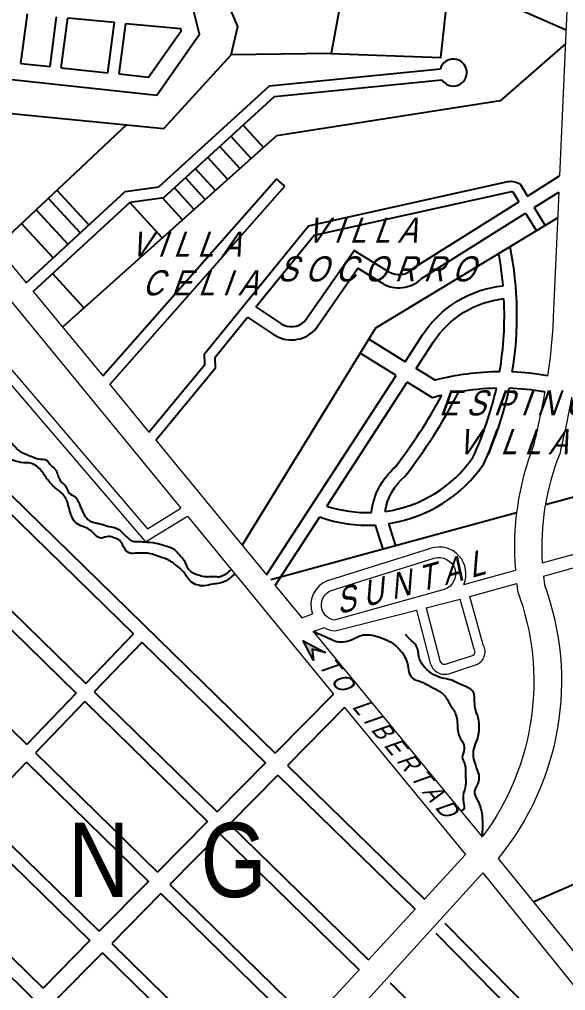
# Model space of a CAD drawing. Header units: inches. Extents: x -1369 to 1198, y -366 to 1398.
# Drawn here: x -548.15 to -530.52, y 956.78 to 988.1 of the extents above; entities that cross this region are included whole.
import ezdxf
from ezdxf.enums import TextEntityAlignment as Align

# ---------------------------------------------------------------- set-up
doc = ezdxf.new("R2010")
doc.units = ezdxf.units.IN
doc.header["$MEASUREMENT"] = 0
for name, color, linetype in [('CREEK_RIVER', 7, 'Continuous'), ('LOT_NO', 8, 'Continuous'), ('SUBLOTS', 1, 'Continuous')]:
    doc.layers.add(name, color=color, linetype=linetype)
for name, color, linetype, lineweight in [('ROAD', 8, 'Continuous', 20), ('SUBDIVIDION', 8, 'Continuous', 25), ('VICINITY', 8, 'Continuous', 20)]:
    doc.layers.add(name, color=color, linetype=linetype, lineweight=lineweight)
doc.styles.add('LOT_NO', font='ARIALN.TTF', dxfattribs={"width": 1.5, "height": 1})

msp = doc.modelspace()

# ---------------------------------------------------------------- hatches: boundary and pattern name
msp.add_hatch(color=8).paths.add_polyline_path([(-538.9925, 968.0623), (-538.6592, 967.4277), (-538.703, 967.7926), (-538.2782, 967.6815)])

# ---------------------------------------------------------------- linework, layer by layer
at = {"color": 8}
msp.add_lwpolyline([(-538.6592, 967.4277), (-538.9925, 968.0623), (-538.2782, 967.6815), (-538.703, 967.7926)], close=True, dxfattribs=at)
at = {"layer": 'CREEK_RIVER', "color": 8}
for points, knots in [([(-552.2868, 978.3015), (-552.2651, 978.248), (-552.1499, 978.0214), (-551.9825, 977.757), (-551.8195, 977.4106), (-551.5499, 977.3985), (-551.2655, 977.3189), (-551.1196, 977.0468), (-550.9557, 976.8454), (-550.7883, 976.802), (-550.6795, 976.7201), (-550.5395, 976.4713), (-550.2884, 976.2337), (-550.0464, 975.9633), (-549.9884, 975.7352), (-549.7711, 975.6237), (-549.59, 975.4632), (-549.3072, 975.442), (-549.0871, 975.3877), (-548.8884, 975.3509), (-548.6501, 975.2708), (-548.7574, 974.9711), (-548.6351, 974.7717), (-548.5918, 974.5562), (-548.3607, 974.429), (-548.2194, 974.2083), (-547.9751, 974.085), (-547.7596, 974.0172), (-547.5312, 973.9001), (-547.2722, 973.9363), (-547.1549, 973.7241), (-546.9245, 973.5788), (-546.9009, 973.292), (-546.7644, 973.1402), (-546.6725, 973.078), (-546.6152, 972.9627), (-546.5558, 972.7838), (-546.373, 972.742), (-546.2741, 972.6144), (-546.2073, 972.4644), (-546.1312, 972.2577), (-546.0298, 972.067), (-545.8895, 971.9132), (-545.7198, 971.868), (-545.5178, 971.8322), (-545.316, 971.7543), (-545.0838, 971.7275), (-544.8981, 971.6275), (-544.7615, 971.4912), (-544.643, 971.3616), (-544.5, 971.2562), (-544.3194, 971.2684), (-544.072, 971.2483), (-543.7756, 971.2291), (-543.4964, 971.1514), (-543.2874, 971.0799), (-543.1294, 971.0075), (-543.0035, 970.8358), (-542.8219, 970.6959), (-542.7701, 970.4753), (-542.6292, 970.2723), (-542.3934, 970.1882), (-542.1579, 970.1235), (-541.9849, 970.1326), (-541.8336, 970.1354), (-541.6978, 970.1201), (-541.5877, 970.1642), (-541.4543, 970.2266), (-541.3705, 970.3059), (-541.3151, 970.3582)], [0.037092402, 0.037092402, 0.037092402, 0.037092402, 0.037669036, 0.039611294, 0.040378932, 0.041157156, 0.042092428, 0.04321215, 0.044101621, 0.044580739, 0.044895251, 0.045436232, 0.047392985, 0.048336313, 0.049039347, 0.049580458, 0.050680862, 0.051384299, 0.052346741, 0.052926804, 0.053489476, 0.054497392, 0.055292726, 0.05582995, 0.056587345, 0.057743659, 0.058391333, 0.059267602, 0.060003978, 0.060966421, 0.061457617, 0.06225814, 0.063582881, 0.063999999, 0.064270571, 0.064674482, 0.065263259, 0.066041842, 0.066312381, 0.066854482, 0.067677672, 0.06851537, 0.06900527, 0.069706894, 0.070203049, 0.071069345, 0.071851145, 0.072517623, 0.073130504, 0.073767372, 0.074296232, 0.074817192, 0.075511135, 0.076800795, 0.077767341, 0.07839202, 0.079028071, 0.079445184, 0.080500973, 0.081214934, 0.08163773, 0.082923933, 0.083562898, 0.084082705, 0.08463717, 0.08508767, 0.085416401, 0.085803784, 0.086557588, 0.086557588, 0.086557588, 0.086557588]), ([(-541.2014, 970.2198), (-541.2891, 970.1377), (-541.4334, 970.0024), (-541.6902, 969.9034), (-541.9338, 969.8986), (-542.2449, 969.7864), (-542.6726, 969.9345), (-542.8299, 970.3011), (-543.1133, 970.5084), (-543.3239, 970.6855), (-543.5888, 970.7586), (-543.7916, 970.83), (-543.9893, 970.8959), (-544.1732, 970.8834), (-544.3592, 970.8969), (-544.5865, 970.8473), (-544.7923, 971.0388), (-544.8502, 971.293), (-545.0877, 971.3756), (-545.2865, 971.4656), (-545.5958, 971.2822), (-545.8562, 971.7311), (-546.2803, 971.7643), (-546.5194, 972.1362), (-546.5572, 972.4515), (-546.7164, 972.7979), (-547.0052, 972.979), (-547.2726, 973.2835), (-547.4735, 973.6292), (-547.7738, 973.8231), (-548.0853, 973.7864), (-548.305, 973.8706), (-548.5626, 973.9326), (-548.7343, 974.1034), (-548.9158, 974.3626), (-548.7374, 974.6392), (-548.7681, 974.9296), (-548.9533, 975.163), (-549.2253, 975.1826), (-549.4476, 975.1792), (-549.6122, 975.1773), (-549.7602, 975.1838), (-549.9941, 975.1182), (-549.9909, 975.5211), (-550.2884, 975.7721), (-550.4144, 976.2684), (-550.8117, 976.4036), (-551.0245, 976.6883), (-551.341, 976.7373), (-551.6477, 976.8827), (-551.8037, 977.1384), (-551.9379, 977.3263), (-552.119, 977.5055), (-552.3621, 977.6848), (-552.4073, 977.9338), (-552.4286, 978.0623), (-552.4293, 978.0667)], [0, 0, 0, 0, 0.001191149, 0.00196037, 0.002686278, 0.003604468, 0.00522753, 0.006577467, 0.007407323, 0.008705579, 0.009274995, 0.010129113, 0.010871552, 0.011321751, 0.011952018, 0.012762365, 0.01346538, 0.014514826, 0.015118732, 0.015861179, 0.016603625, 0.01815232, 0.019762743, 0.020536904, 0.022329698, 0.022933338, 0.024271412, 0.025609389, 0.026959326, 0.028288509, 0.028828738, 0.030029959, 0.030599369, 0.031429225, 0.032435287, 0.033374679, 0.034368458, 0.035198216, 0.036116406, 0.036926753, 0.037466989, 0.0377371, 0.038457411, 0.03931102, 0.040735027, 0.042386986, 0.043935686, 0.044572117, 0.045826092, 0.046954077, 0.047854035, 0.048753996, 0.049263142, 0.050408722, 0.051632549, 0.051676255, 0.051676255, 0.051676255, 0.051676255])]:
    msp.add_open_spline(points, degree=3, knots=knots, dxfattribs=at)
for points in [[(-538.6699, 968.3629), (-538.1782, 968.1512), (-537.9081, 968.0433), (-537.3679, 968.1242), (-537.1248, 968.2322), (-536.5305, 968.1782), (-536.2064, 968.0433), (-535.8282, 967.7194), (-535.6121, 967.2605), (-535.5581, 966.9906), (-535.423, 966.8286), (-535.2069, 966.7477), (-534.8828, 966.5857), (-534.5857, 966.4238), (-534.4506, 966.3158), (-534.2615, 966.0189), (-534.0724, 965.695), (-534.0184, 965.4251), (-533.9374, 964.9392), (-533.8023, 964.6963), (-533.8293, 964.4264), (-533.8564, 964.3184), (-533.7753, 964.0755), (-533.7483, 963.8596), (-533.7483, 963.6436), (-533.7483, 963.4007), (-533.8293, 963.0768), (-533.8023, 962.7799), (-533.8023, 962.645), (-533.8954, 962.5683)], [(-533.2112, 961.7379), (-533.2081, 962.429), (-533.3431, 962.8879), (-533.4512, 963.2118), (-533.3431, 963.4547), (-533.3161, 963.7246), (-533.4242, 964.0485), (-533.4782, 964.5884), (-533.3701, 964.8853), (-533.3701, 965.668), (-533.4512, 965.9649), (-533.5052, 966.4238), (-533.8834, 966.6397), (-534.2345, 966.8017), (-534.5046, 966.8556), (-535.0449, 967.1795), (-535.261, 967.5574), (-535.288, 967.7734), (-535.369, 967.9353), (-535.5041, 968.0703), (-535.6931, 968.2592)]]:
    msp.add_spline(points, degree=3, dxfattribs=at)
at = {"layer": 'ROAD', "color": 8}
for p, q in [((-538.1977, 970.0042), (-534.8668, 971.0459)), ((-539.0321, 968.8026), (-538.6894, 968.9294)), ((-538.6699, 968.3629), (-538.3191, 968.4927))]:
    msp.add_line(p, q, dxfattribs=at)
for points in [[(-553.8351, 986.7683), (-547.9341, 979.6065)], [(-550.9129, 982.0325), (-542.9386, 972.3329)], [(-551.3921, 979.7756), (-544.0789, 971.2496), (-542.7275, 972.0761)], [(-547.7048, 979.3283), (-545.4623, 976.6066)], [(-545.233, 976.3283), (-543.9674, 974.7923)], [(-543.7522, 974.5312), (-540.1702, 970.1838)], [(-542.7275, 972.0761), (-538.0151, 966.3442)], [(-531.2746, 970.5753), (-529.8197, 970.9771)], [(-531.2365, 970.1473), (-529.65, 970.5855)], [(-533.8096, 969.8753), (-532.1429, 970.3355)], [(-539.8928, 969.8471), (-539.0321, 968.8026)], [(-533.6132, 969.491), (-532.1012, 969.9086)], [(-535.0201, 969.1264), (-534.0164, 969.3797), (-533.9245, 969.405)], [(-537.9601, 968.3845), (-535.3333, 969.0474)], [(-538.6699, 968.3629), (-533.2112, 961.7379)], [(-537.655, 965.9061), (-533.7585, 961.1667)], [(-532.7035, 961.0373), (-528.7474, 956.1766)], [(-533.1991, 960.579), (-529.8719, 956.4638)]]:
    msp.add_lwpolyline(points, dxfattribs=at)
for points in [[(-550.9129, 982.0325), (-551.8229, 981.2068, 0.3664849), (-551.8713, 980.8399), (-544.0115, 971.6767), (-542.9386, 972.3329)], [(-538.0867, 969.6847), (-534.7659, 970.7232, -0.9970188), (-534.4463, 969.7122), (-537.9876, 968.7278, -0.7597343), (-538.0867, 969.6847, -0.3000109)], [(-535.3333, 969.0474), (-534.8917, 967.3448, 0.4408677), (-534.2596, 967.0104), (-533.4292, 967.2828, 0.4746509), (-533.1813, 967.9269), (-533.6132, 969.491)], [(-535.0201, 969.1264), (-534.5791, 967.4258, 0.446737), (-534.3655, 967.3155), (-533.5299, 967.5897, 0.547095), (-533.4784, 967.7893), (-533.9245, 969.405)]]:
    msp.add_lwpolyline(points, format="xyb", dxfattribs=at)
for centre, radius, start, end in [((-534.6077, 970.2172), 0.8682, 336.80403, 107.36351), ((-537.904, 969.22), 0.8374, 110.52803, 200.30588), ((-537.904, 969.22), 0.8374, 240.28732, 266.16064)]:
    msp.add_arc(centre, radius, start, end, dxfattribs=at)
at = {"layer": 'SUBDIVIDION', "color": 8}
for p, q in [((-548.1024, 986.6792), (-547.8904, 988.2793)), ((-547.1605, 986.5787), (-546.9472, 988.1885)), ((-546.8024, 986.5405), (-546.5886, 988.154)), ((-546.5886, 988.154), (-545.0851, 988.0094)), ((-545.3009, 986.3804), (-545.0851, 988.0094)), ((-544.9297, 986.3408), (-544.7134, 987.9736)), ((-544.7134, 987.9736), (-542.9447, 987.8034)), ((-545.4623, 976.6066), (-539.8551, 982.9581)), ((-539.5882, 982.7224), (-539.8551, 982.9581)), ((-545.233, 976.3283), (-539.5882, 982.7224)), ((-552.961, 977.1909), (-539.9001, 964.4368)), ((-548.6218, 972.3398), (-544.4679, 968.2835)), ((-550.1597, 970.7406), (-546.0076, 966.686)), ((-550.4667, 970.4213), (-546.315, 966.3671)), ((-552.0588, 968.7656), (-547.9089, 964.7132)), ((-544.4679, 968.2835), (-546.0076, 966.686)), ((-544.192, 968.0176), (-545.7334, 966.4183)), ((-544.1938, 968.0158), (-540.2089, 964.1244)), ((-546.315, 966.3671), (-547.9089, 964.7132)), ((-545.7334, 966.4183), (-541.7684, 962.5464)), ((-538.0151, 966.3442), (-539.9001, 964.4368)), ((-546.0408, 966.0993), (-547.6348, 964.4455)), ((-546.0408, 966.0993), (-542.0798, 962.2313)), ((-537.655, 965.9061), (-539.4965, 964.0427)), ((-547.6348, 964.4455), (-543.6943, 960.5976)), ((-547.9223, 964.1471), (-549.4916, 962.5189)), ((-547.9223, 964.1471), (-543.9856, 960.3029)), ((-540.2089, 964.1244), (-541.7684, 962.5464)), ((-539.4965, 964.0427), (-535.0812, 959.7311)), ((-539.8053, 963.7303), (-541.3648, 962.1523)), ((-539.8053, 963.7303), (-535.379, 959.408)), ((-549.4916, 962.5189), (-545.5752, 958.6945)), ((-549.7859, 962.2135), (-545.8733, 958.3928)), ((-542.0798, 962.2313), (-543.6943, 960.5976)), ((-541.3648, 962.1523), (-536.883, 957.7757)), ((-541.6762, 961.8372), (-543.2908, 960.2035)), ((-541.6762, 961.8372), (-537.1832, 957.4498)), ((-551.281, 960.6622), (-547.3878, 956.8604)), ((-551.6059, 960.3251), (-547.7169, 956.5274)), ((-543.9856, 960.3029), (-545.5752, 958.6945)), ((-543.2908, 960.2035), (-538.7403, 955.76)), ((-543.582, 959.9088), (-545.1716, 958.3004)), ((-543.582, 959.9088), (-539.0212, 955.4551)), ((-530.6357, 955.131), (-534.4089, 958.9418)), ((-545.8733, 958.3928), (-547.3878, 956.8604)), ((-530.8614, 954.7371), (-534.7053, 958.6194)), ((-545.1716, 958.3004), (-540.5542, 953.7914)), ((-545.4698, 957.9987), (-546.9842, 956.4663)), ((-545.4698, 957.9987), (-540.8417, 953.4793)), ((-531.9792, 952.7867), (-536.1731, 957.0225))]:
    msp.add_line(p, q, dxfattribs=at)
for points in [[(-549.7463, 989.6866), (-550.1881, 986.3511), (-543.7167, 985.6608), (-542.3351, 987.6226), (-543.135, 990.8196), (-542.2036, 995.1038)], [(-544.9297, 986.3408), (-543.9788, 986.2394), (-542.927, 987.7329), (-542.9447, 987.8034)], [(-548.1024, 986.6792), (-547.1605, 986.5787)], [(-547.9341, 979.6065), (-544.7353, 982.5459), (-543.6456, 982.6961), (-540.0756, 985.963), (-534.5637, 986.5073)], [(-546.8024, 986.5405), (-545.3009, 986.3804)], [(-547.7048, 979.3283), (-544.5746, 982.2046), (-543.4853, 982.3547), (-539.921, 985.6164), (-534.5127, 986.1506)], [(-531.7539, 982.3994), (-530.7174, 983.0531)], [(-531.5327, 982.0335), (-530.7405, 982.533)], [(-531.5327, 982.0335), (-531.1818, 981.4531)], [(-531.8137, 981.8562), (-531.466, 981.2812)], [(-543.7522, 974.5312), (-541.826, 976.8618), (-541.8373, 977.2066), (-540.7901, 978.4947)], [(-535.6987, 977.0612), (-536.8771, 977.7851)], [(-535.9869, 976.6179), (-537.1537, 977.3348)], [(-540.1702, 970.1838), (-535.9869, 976.6179)], [(-538.2281, 972.4074), (-535.6323, 976.4001)], [(-539.8928, 969.8471), (-538.4562, 972.0567)], [(-535.9982, 971.1282), (-536.2244, 971.8409)], [(-536.415, 971.0144), (-536.6627, 971.795)]]:
    msp.add_lwpolyline(points, dxfattribs=at)
for points in [[(-543.9674, 974.7923), (-542.1621, 976.9765), (-542.1733, 977.3198), (-538.8244, 981.4389), (-532.387, 982.8688, -0.2286168), (-531.9799, 982.7731), (-531.7539, 982.3994)], [(-540.519, 978.8281), (-538.6396, 981.1397), (-532.315, 982.5446, -0.1551686), (-532.225, 982.5365), (-532.0349, 982.2222)], [(-540.519, 978.8281), (-539.7128, 978.2956, 0.3445033), (-538.948, 978.3567), (-537.3423, 980.6513), (-536.2302, 979.9643, 0.3608065), (-535.4398, 980.075), (-532.0349, 982.2222)], [(-540.7901, 978.4947), (-539.9485, 977.9388, 0.3585495), (-538.6209, 978.0784), (-537.2235, 980.0753), (-536.4549, 979.6005, 0.3433849), (-535.1692, 979.7402), (-531.8137, 981.8562)], [(-532.2421, 976.7296, 0.0905016), (-532.3119, 980.7697)], [(-532.5407, 979.512, 0.0240618), (-532.6823, 980.5458)], [(-535.6987, 977.0612), (-535.137, 977.9253, -0.2266189), (-532.5407, 979.512, -0.2266189)], [(-535.3441, 976.8433), (-534.7881, 977.6984, -0.2254224), (-532.5121, 979.0966, -0.2254224)], [(-532.6528, 976.7362, 0.0546626), (-532.5121, 979.0966, 0.0546626)], [(-532.6528, 976.7362, 0.0605431), (-534.7317, 976.4672), (-535.3441, 976.8433)], [(-531.1062, 976.6095, 0.0329053), (-532.2421, 976.7296, 0.0329053)], [(-534.5174, 975.9759, 0.0094108), (-534.8143, 975.8976), (-535.6323, 976.4001)], [(-536.79, 972.196, -0.1850807), (-536.0259, 973.6627, 0.0414591), (-534.5174, 975.9759)], [(-536.3489, 972.2331), (-536.3491, 972.2338, -0.1782123), (-535.7112, 973.3642, 0.0473541), (-533.9698, 976.0896)], [(-536.3489, 972.2331, 0.2093301), (-533.517, 973.9698, 0.0545991), (-532.7568, 976.2061)], [(-536.2244, 971.8409, 0.2073656), (-533.1636, 973.7669, 0.0573311), (-532.3415, 976.2042)], [(-532.7568, 976.2061, 0.0373885), (-533.9698, 976.0896, 0.0373885)], [(-531.1946, 976.0833, -0.002238), (-531.2317, 976.0947, 0.0342106), (-532.3415, 976.2042, 0.0342106)], [(-538.2281, 972.4074, 0.0884399), (-536.79, 972.196, 0.0884399)], [(-538.4562, 972.0567, 0.1006532), (-536.6627, 971.795, 0.1006532)]]:
    msp.add_lwpolyline(points, format="xyb", dxfattribs=at)
msp.add_arc((-534.1456, 986.385), 0.4356, 212.56336, 163.69431, dxfattribs=at)
at = {"layer": 'SUBLOTS', "color": 8}
for p, q in [((-548.8917, 980.7688), (-544.693, 984.697)), ((-540.2717, 983.9719), (-540.9308, 984.6923)), ((-540.6667, 983.6104), (-541.3259, 984.3307)), ((-541.0244, 983.2831), (-541.6836, 984.0035)), ((-541.4274, 982.94), (-542.0738, 983.6464)), ((-541.825, 982.585), (-542.467, 983.2865)), ((-542.1559, 982.2896), (-542.7942, 982.9871)), ((-546.9385, 982.5961), (-545.9048, 981.4712)), ((-542.508, 981.9752), (-543.1424, 982.6684)), ((-547.2187, 982.3387), (-546.185, 981.2138)), ((-543.5373, 981.0562), (-544.582, 982.1978)), ((-542.8831, 981.6403), (-543.5311, 982.3484)), ((-547.6162, 981.9735), (-546.5825, 980.8485)), ((-548.0953, 981.5331), (-547.0617, 980.4082)), ((-546.0652, 978.7992), (-547.0771, 979.905))]:
    msp.add_line(p, q, dxfattribs=at)
for points in [[(-535.8432, 999.2461), (-538.0887, 987.0055), (-541.3136, 986.9619), (-541.0957, 987.8764), (-542.1852, 990.4457), (-540.7035, 997.9359), (-538.1596, 1000.8139)], [(-538.0887, 987.0055), (-534.5519, 986.8766), (-534.2686, 989.4243), (-531.2022, 995.9624)], [(-534.2686, 989.4243), (-530.5082, 987.762)], [(-530.5283, 987.3097), (-532.6351, 985.4748), (-539.8502, 984.3483), (-546.7587, 978.18)], [(-552.7886, 985.4983), (-543.4897, 984.5779), (-541.3136, 986.9619)], [(-530.7776, 981.6974), (-536.6578, 978.142), (-540.9588, 971.1409)], [(-523.3294, 975.1278), (-516.9714, 977.8994), (-516.2886, 972.9532), (-510.819, 970.0633), (-511.5095, 968.1349), (-517.6115, 970.7786), (-522.7747, 967.8364), (-525.719, 973.9339), (-531.1767, 972.4442)], [(-532.1068, 972.1903), (-540.0395, 970.0251)], [(-517.6115, 970.7786), (-520.3036, 966.4842), (-520.5363, 965.4541), (-522.2835, 963.6522), (-531.5497, 959.6426)]]:
    msp.add_lwpolyline(points, dxfattribs=at)
at = {"layer": 'VICINITY', "color": 1}
for points in [[(-524.3348, 1016.514), (-528.5904, 1008.5467, 0.1335211), (-529.8241, 1003.1589), (-530.7174, 983.0531)], [(-530.7405, 982.533), (-530.9191, 978.5139, -0.0267845), (-531.1062, 976.6095, -0.0267845)], [(-531.1946, 976.0833, -0.0011664), (-531.2099, 976.0013, -0.0116604), (-531.5588, 974.3589, 0.1142316), (-532.1438, 970.3449), (-532.1429, 970.3355)], [(-530.3273, 975.913, -0.001019), (-530.3413, 975.8378, -0.0120924), (-530.7136, 974.0931, 0.1111728), (-531.2746, 970.5753, 0.1111728)], [(-531.2365, 970.1473), (-531.2092, 969.8676, -0.2659462), (-532.7035, 961.0373)], [(-532.1012, 969.9086), (-532.0778, 969.6696, -0.2550736), (-533.2112, 961.7379)]]:
    msp.add_lwpolyline(points, format="xyb", dxfattribs=at)
for points in [[(-535.0812, 959.7311), (-533.7585, 961.1667)], [(-546.8419, 941.6885), (-544.4615, 947.5704), (-544.1856, 948.1699), (-543.9178, 948.6192), (-543.6104, 949.0505), (-543.2827, 949.4731), (-533.1991, 960.579)], [(-536.883, 957.7757), (-535.379, 959.408)], [(-538.7403, 955.76), (-537.1832, 957.4498)]]:
    msp.add_lwpolyline(points, dxfattribs=at)

# ---------------------------------------------------------------- texts
at = {"layer": 'LOT_NO', "color": 8, "style": 'LOT_NO'}
msp.add_text('T   A   C   U   L   I   N   G', height=2.4, dxfattribs=at).set_placement((-555.141, 959.0748), align=Align.BOTTOM_CENTER)
at = {"layer": 'SUBDIVIDION', "color": 8, "style": 'LOT_NO', "oblique": 20}
for s, p in [('V I L L A', (-537.1093, 980.6546)), ('V I L L A', (-542.7976, 980.2076)), ('S O C O R R O', (-536.6437, 979.4063)), ('C E L I A', (-542.332, 978.9593)), ('E S P I N O S', (-531.7788, 975.085)), ('V I L L A G E', (-531.3132, 973.8367))]:
    msp.add_text(s, height=0.81, dxfattribs=at).set_placement(p, align=Align.BOTTOM_CENTER)
for s, height, rotation, p in [('S U N T A L', 0.81, 15.32184, (-535.3965, 969.3296)), ('T O   L I B E R T A D', 0.6, 309.48693, (-536.6273, 964.6625))]:
    msp.add_text(s, height=height, rotation=rotation, dxfattribs=at).set_placement(p, align=Align.BOTTOM_CENTER)

doc.saveas('drawing.dxf')
